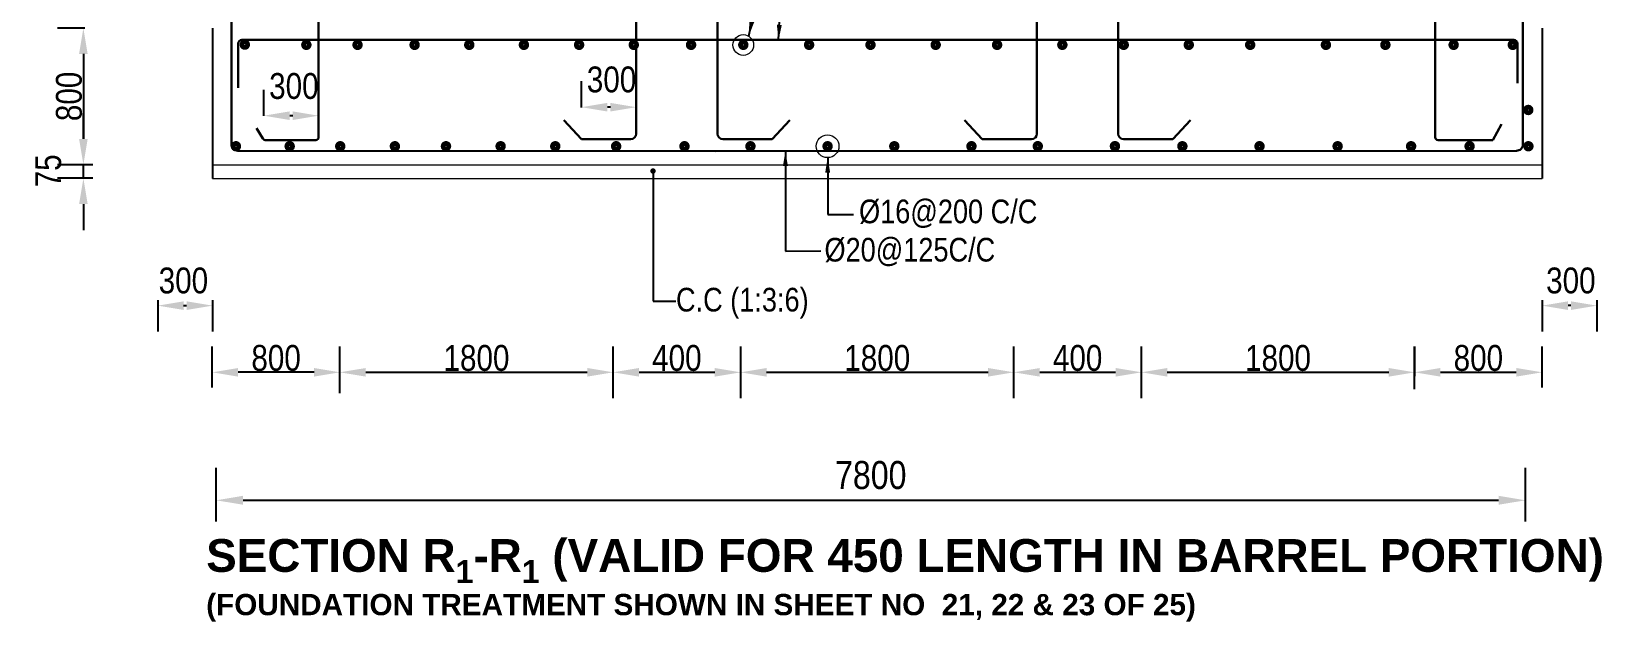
# Model space of a CAD drawing. Extents: x -119161 to 3778985, y -718511 to -30958.
# Drawn here: x 3113131 to 3127698, y -251452 to -245973 of the extents above; entities that cross this region are included whole.
import ezdxf

# ---------------------------------------------------------------- set-up
doc = ezdxf.new("R2010")
doc.units = 0
doc.header["$MEASUREMENT"] = 0
doc.layers.get('DEFPOINTS').update_dxf_attribs({"linetype": 'CONTINUOUS'})
doc.layers.add('Dim', color=7, linetype='CONTINUOUS', lineweight=9)
doc.layers.add('ROD', color=1, linetype='CONTINUOUS', lineweight=30)
doc.layers.add('LINE', color=7, linetype='CONTINUOUS')
doc.layers.add('TXT', color=7, linetype='CONTINUOUS')
doc.styles.add('ARIAL', font='ARIALN.TTF')
doc.styles.add('DIM', font='isocp3.shx')
doc.styles.add('dimText', font='ARIALN.TTF')
doc.styles.get("Standard").update_dxf_attribs({"font": 'times.ttf', "height": 250})
doc.dimstyles.new('dim n_120', dxfattribs={"dimtxt": 240, "dimasz": 240, "dimexe": 240, "dimexo": 150, "dimgap": 100, "dimtad": 2, "dimdec": 0, "dimzin": 0, "dimdsep": 46, "dimtxsty": 'DIM', "dimcen": 350, "dimclrd": 5, "dimclre": 5, "dimclrt": 7, "dimadec": 0, "dimazin": 0, "dimtfac": 1, "dimtdec": 0, "dimtmove": 0, "dimatfit": 3, "dimfxl": 240, "dimfxlon": 1, "dimtolj": 1, "dimtzin": 0, "dimarcsym": 0})
doc.dimstyles.new('dim_250', dxfattribs={"dimtxt": 500, "dimasz": 500, "dimexe": 500, "dimexo": 100, "dimgap": 150, "dimtad": 1, "dimdec": 0, "dimzin": 0, "dimdsep": 46, "dimtxsty": 'ARIAL', "dimcen": 350, "dimclrd": 5, "dimclre": 5, "dimclrt": 7, "dimadec": 0, "dimazin": 0, "dimtfac": 1, "dimtdec": 0, "dimtmove": 0, "dimatfit": 3, "dimfxl": 500, "dimfxlon": 1, "dimtolj": 1, "dimtzin": 0, "dimarcsym": 0})
doc.dimstyles.new('dim_70', dxfattribs={"dimtxt": 140, "dimasz": 140, "dimexe": 70, "dimexo": 40, "dimgap": 50, "dimtad": 1, "dimdec": 0, "dimzin": 0, "dimdsep": 46, "dimtxsty": 'ARIAL', "dimcen": 0.09, "dimclrd": 5, "dimclre": 5, "dimclrt": 7, "dimadec": 0, "dimazin": 0, "dimtfac": 1, "dimtdec": 0, "dimtmove": 0, "dimatfit": 3, "dimfxl": 1, "dimtolj": 1, "dimtzin": 0, "dimarcsym": 0})

# ---------------------------------------------------------------- blocks, each defined once
blk = doc.blocks.new('*D1085')
at = {"layer": 'DEFPOINTS', "color": 0, "lineweight": -2, "ltscale": 50}
for p in [(3126992, -250326), (3114845, -250622), (3126992, -250622)]:
    blk.add_point(p, dxfattribs=at)
at = {"layer": 'Dim', "color": 5, "lineweight": -2, "ltscale": 50}
for p, q in [((3114845, -250522), (3114845, -250026)), ((3126992, -250522), (3126992, -250026)), ((3115095, -250326), (3126742, -250326))]:
    blk.add_line(p, q, dxfattribs=at)
for points in [[(3115095, -250284), (3115095, -250367), (3114845, -250326)], [(3126742, -250284), (3126742, -250367), (3126992, -250326)]]:
    blk.add_solid(points, dxfattribs=at)
at = {"layer": 'Dim', "color": 7, "ltscale": 50, "insert": (3120918, -250093), "char_height": 260, "attachment_point": 5, "style": 'ARIAL'}
blk.add_mtext('\\A1;7800', dxfattribs=at)
blk = doc.blocks.new('*D1252')
at = {"layer": 'DEFPOINTS', "color": 0, "lineweight": -2, "ltscale": 50}
for p in [(3113613, -247211), (3113851, -247211), (3113851, -247337)]:
    blk.add_point(p, dxfattribs=at)
at = {"layer": 'Dim', "color": 5, "lineweight": -2, "ltscale": 50}
for p, q in [((3113613, -246971), (3113613, -246731)), ((3113701, -247211), (3113373, -247211)), ((3113701, -247337), (3113373, -247337)), ((3113613, -247337), (3113613, -247211)), ((3113613, -247577), (3113613, -247817))]:
    blk.add_line(p, q, dxfattribs=at)
for points in [[(3113573, -246971), (3113653, -246971), (3113613, -247211)], [(3113573, -247577), (3113653, -247577), (3113613, -247337)]]:
    blk.add_solid(points, dxfattribs=at)
at = {"layer": 'Dim', "color": 7, "ltscale": 50, "insert": (3113288, -247268), "char_height": 240, "attachment_point": 5, "rotation": 90, "style": 'dimText'}
blk.add_mtext('\\A1;75', dxfattribs=at)
blk = doc.blocks.new('*D1253')
at = {"layer": 'DEFPOINTS', "color": 0, "lineweight": -2, "ltscale": 50}
for p in [(3113777, -245943), (3113613, -247211), (3113851, -247211)]:
    blk.add_point(p, dxfattribs=at)
at = {"layer": 'Dim', "color": 5, "lineweight": -2, "ltscale": 50}
for p, q in [((3113627, -245943), (3113373, -245943)), ((3113613, -246183), (3113613, -246971)), ((3113701, -247211), (3113373, -247211))]:
    blk.add_line(p, q, dxfattribs=at)
for points in [[(3113573, -246183), (3113653, -246183), (3113613, -245943)], [(3113573, -246971), (3113653, -246971), (3113613, -247211)]]:
    blk.add_solid(points, dxfattribs=at)
at = {"layer": 'Dim', "color": 7, "ltscale": 50, "insert": (3113480, -246577), "char_height": 240, "attachment_point": 5, "rotation": 90, "style": 'dimText'}
blk.add_mtext('\\A1;800', dxfattribs=at)
blk = doc.blocks.new('*D1256')
at = {"layer": 'DEFPOINTS', "color": 0, "lineweight": -2, "ltscale": 50}
for p in [(3118235, -246677), (3118235, -246829), (3118742, -246829)]:
    blk.add_point(p, dxfattribs=at)
at = {"layer": 'Dim', "color": 5, "lineweight": -2, "ltscale": 50}
for p, q in [((3118235, -246679), (3118235, -246437)), ((3118742, -246679), (3118742, -246437)), ((3118502, -246677), (3118475, -246677))]:
    blk.add_line(p, q, dxfattribs=at)
for points in [[(3118475, -246637), (3118475, -246717), (3118235, -246677)], [(3118502, -246637), (3118502, -246717), (3118742, -246677)]]:
    blk.add_solid(points, dxfattribs=at)
at = {"layer": 'Dim', "color": 7, "ltscale": 50, "insert": (3118513, -246421), "char_height": 240, "attachment_point": 5, "style": 'dimText'}
blk.add_mtext('\\A1;300', dxfattribs=at)
blk = doc.blocks.new('*D1257')
at = {"layer": 'DEFPOINTS', "color": 0, "lineweight": -2, "ltscale": 50}
for p in [(3115288, -246756), (3115288, -246908), (3115795, -246908)]:
    blk.add_point(p, dxfattribs=at)
at = {"layer": 'Dim', "color": 5, "lineweight": -2, "ltscale": 50}
for p, q in [((3115288, -246758), (3115288, -246516)), ((3115795, -246758), (3115795, -246516)), ((3115555, -246756), (3115528, -246756))]:
    blk.add_line(p, q, dxfattribs=at)
for points in [[(3115528, -246716), (3115528, -246796), (3115288, -246756)], [(3115555, -246716), (3115555, -246796), (3115795, -246756)]]:
    blk.add_solid(points, dxfattribs=at)
at = {"layer": 'Dim', "color": 7, "ltscale": 50, "insert": (3115566, -246482), "char_height": 240, "attachment_point": 5, "style": 'dimText'}
blk.add_mtext('\\A1;300', dxfattribs=at)
blk = doc.blocks.new('*D1265')
at = {"layer": 'DEFPOINTS', "color": 0, "lineweight": -2, "ltscale": 50}
for p in [(3114303, -248317), (3114810, -248317), (3114810, -248519)]:
    blk.add_point(p, dxfattribs=at)
at = {"layer": 'Dim', "color": 5, "lineweight": -2, "ltscale": 50}
for p, q in [((3114303, -248467), (3114303, -248759)), ((3114810, -248467), (3114810, -248759)), ((3114543, -248519), (3114570, -248519))]:
    blk.add_line(p, q, dxfattribs=at)
for points in [[(3114543, -248479), (3114543, -248559), (3114303, -248519)], [(3114570, -248479), (3114570, -248559), (3114810, -248519)]]:
    blk.add_solid(points, dxfattribs=at)
at = {"layer": 'Dim', "color": 7, "ltscale": 50, "insert": (3114541, -248287), "char_height": 240, "attachment_point": 5, "style": 'dimText'}
blk.add_mtext('\\A1;300', dxfattribs=at)
blk = doc.blocks.new('*D1266')
at = {"layer": 'DEFPOINTS', "color": 0, "lineweight": -2, "ltscale": 50}
for p in [(3127147, -248317), (3127654, -248317), (3127147, -248519)]:
    blk.add_point(p, dxfattribs=at)
at = {"layer": 'Dim', "color": 5, "lineweight": -2, "ltscale": 50}
for p, q in [((3127147, -248467), (3127147, -248759)), ((3127654, -248467), (3127654, -248759)), ((3127414, -248519), (3127387, -248519))]:
    blk.add_line(p, q, dxfattribs=at)
for points in [[(3127387, -248479), (3127387, -248559), (3127147, -248519)], [(3127414, -248479), (3127414, -248559), (3127654, -248519)]]:
    blk.add_solid(points, dxfattribs=at)
at = {"layer": 'Dim', "color": 7, "ltscale": 50, "insert": (3127413, -248287), "char_height": 240, "attachment_point": 5, "style": 'dimText'}
blk.add_mtext('\\A1;300', dxfattribs=at)
blk = doc.blocks.new('*D1270')
at = {"layer": 'DEFPOINTS', "color": 0, "lineweight": -2, "ltscale": 50}
for p in [(3114809, -249138), (3114809, -249428), (3115993, -249481)]:
    blk.add_point(p, dxfattribs=at)
at = {"layer": 'Dim', "color": 5, "lineweight": -2, "ltscale": 50}
for p, q in [((3114809, -249278), (3114809, -248898)), ((3115993, -249331), (3115993, -248898)), ((3115753, -249138), (3115049, -249138))]:
    blk.add_line(p, q, dxfattribs=at)
for points in [[(3115049, -249098), (3115049, -249178), (3114809, -249138)], [(3115753, -249098), (3115753, -249178), (3115993, -249138)]]:
    blk.add_solid(points, dxfattribs=at)
at = {"layer": 'Dim', "color": 7, "ltscale": 50, "insert": (3115401, -249006), "char_height": 240, "attachment_point": 5, "style": 'dimText'}
blk.add_mtext('\\A1;800', dxfattribs=at)
blk = doc.blocks.new('*D1271')
at = {"layer": 'DEFPOINTS', "color": 0, "lineweight": -2, "ltscale": 50}
for p in [(3127147, -249138), (3125963, -249445), (3127147, -249428)]:
    blk.add_point(p, dxfattribs=at)
at = {"layer": 'Dim', "color": 5, "lineweight": -2, "ltscale": 50}
for p, q in [((3125963, -249295), (3125963, -248898)), ((3127147, -249278), (3127147, -248898)), ((3126203, -249138), (3126907, -249138))]:
    blk.add_line(p, q, dxfattribs=at)
for points in [[(3126203, -249098), (3126203, -249178), (3125963, -249138)], [(3126907, -249098), (3126907, -249178), (3127147, -249138)]]:
    blk.add_solid(points, dxfattribs=at)
at = {"layer": 'Dim', "color": 7, "ltscale": 50, "insert": (3126555, -249006), "char_height": 240, "attachment_point": 5, "style": 'dimText'}
blk.add_mtext('\\A1;800', dxfattribs=at)
blk = doc.blocks.new('*D1272')
at = {"layer": 'DEFPOINTS', "color": 0, "lineweight": -2, "ltscale": 50}
for p in [(3119711, -249138), (3118528, -249684), (3119711, -249684)]:
    blk.add_point(p, dxfattribs=at)
at = {"layer": 'Dim', "color": 5, "lineweight": -2, "ltscale": 50}
for p, q in [((3118528, -249378), (3118528, -248898)), ((3119711, -249378), (3119711, -248898)), ((3118768, -249138), (3119471, -249138))]:
    blk.add_line(p, q, dxfattribs=at)
for points in [[(3118768, -249098), (3118768, -249178), (3118528, -249138)], [(3119471, -249098), (3119471, -249178), (3119711, -249138)]]:
    blk.add_solid(points, dxfattribs=at)
at = {"layer": 'Dim', "color": 7, "ltscale": 50, "insert": (3119119, -249006), "char_height": 240, "attachment_point": 5, "style": 'dimText'}
blk.add_mtext('\\A1;400', dxfattribs=at)
blk = doc.blocks.new('*D1273')
at = {"layer": 'DEFPOINTS', "color": 0, "lineweight": -2, "ltscale": 50}
for p in [(3118528, -249138), (3118528, -249324), (3115993, -249406)]:
    blk.add_point(p, dxfattribs=at)
at = {"layer": 'Dim', "color": 5, "lineweight": -2, "ltscale": 50}
for p, q in [((3115993, -249256), (3115993, -248898)), ((3118528, -249174), (3118528, -248898)), ((3116233, -249138), (3118288, -249138))]:
    blk.add_line(p, q, dxfattribs=at)
for points in [[(3116233, -249098), (3116233, -249178), (3115993, -249138)], [(3118288, -249098), (3118288, -249178), (3118528, -249138)]]:
    blk.add_solid(points, dxfattribs=at)
at = {"layer": 'Dim', "color": 7, "ltscale": 50, "insert": (3117260, -249006), "char_height": 240, "attachment_point": 5, "style": 'dimText'}
blk.add_mtext('\\A1;1800', dxfattribs=at)
blk = doc.blocks.new('*D1274')
at = {"layer": 'DEFPOINTS', "color": 0, "lineweight": -2, "ltscale": 50}
for p in [(3123429, -249138), (3122246, -249684), (3123429, -249684)]:
    blk.add_point(p, dxfattribs=at)
at = {"layer": 'Dim', "color": 5, "lineweight": -2, "ltscale": 50}
for p, q in [((3122246, -249378), (3122246, -248898)), ((3123429, -249378), (3123429, -248898)), ((3122486, -249138), (3123189, -249138))]:
    blk.add_line(p, q, dxfattribs=at)
for points in [[(3122486, -249098), (3122486, -249178), (3122246, -249138)], [(3123189, -249098), (3123189, -249178), (3123429, -249138)]]:
    blk.add_solid(points, dxfattribs=at)
at = {"layer": 'Dim', "color": 7, "ltscale": 50, "insert": (3122837, -249006), "char_height": 240, "attachment_point": 5, "style": 'dimText'}
blk.add_mtext('\\A1;400', dxfattribs=at)
blk = doc.blocks.new('*D1275')
at = {"layer": 'DEFPOINTS', "color": 0, "lineweight": -2, "ltscale": 50}
for p in [(3122246, -249138), (3122246, -249324), (3119711, -249406)]:
    blk.add_point(p, dxfattribs=at)
at = {"layer": 'Dim', "color": 5, "lineweight": -2, "ltscale": 50}
for p, q in [((3119711, -249256), (3119711, -248898)), ((3122246, -249174), (3122246, -248898)), ((3119951, -249138), (3122006, -249138))]:
    blk.add_line(p, q, dxfattribs=at)
for points in [[(3119951, -249098), (3119951, -249178), (3119711, -249138)], [(3122006, -249098), (3122006, -249178), (3122246, -249138)]]:
    blk.add_solid(points, dxfattribs=at)
at = {"layer": 'Dim', "color": 7, "ltscale": 50, "insert": (3120978, -249006), "char_height": 240, "attachment_point": 5, "style": 'dimText'}
blk.add_mtext('\\A1;1800', dxfattribs=at)
blk = doc.blocks.new('*D1276')
at = {"layer": 'DEFPOINTS', "color": 0, "lineweight": -2, "ltscale": 50}
for p in [(3125964, -249138), (3125964, -249324), (3123429, -249406)]:
    blk.add_point(p, dxfattribs=at)
at = {"layer": 'Dim', "color": 5, "lineweight": -2, "ltscale": 50}
for p, q in [((3123429, -249256), (3123429, -248898)), ((3125964, -249174), (3125964, -248898)), ((3123669, -249138), (3125724, -249138))]:
    blk.add_line(p, q, dxfattribs=at)
for points in [[(3123669, -249098), (3123669, -249178), (3123429, -249138)], [(3125724, -249098), (3125724, -249178), (3125964, -249138)]]:
    blk.add_solid(points, dxfattribs=at)
at = {"layer": 'Dim', "color": 7, "ltscale": 50, "insert": (3124696, -249006), "char_height": 240, "attachment_point": 5, "style": 'dimText'}
blk.add_mtext('\\A1;1800', dxfattribs=at)

msp = doc.modelspace()

# ---------------------------------------------------------------- linework, layer by layer
at = {"layer": 'Dim'}
for centre, radius in [((3119735.4, -246099.7), 96.1), ((3120517.4, -247039.6), 105.5)]:
    msp.add_circle(centre, radius, dxfattribs=at)
at = {"layer": 'LINE'}
for p, q in [((3114809.6, -245943.2), (3114809.6, -247337.5)), ((3127146.7, -245943.2), (3127146.7, -247337.5))]:
    msp.add_line(p, q, dxfattribs=at)
at = {"layer": 'LINE', "lineweight": 18}
for p, q in [((3114809.6, -247210.7), (3127146.7, -247210.7)), ((3114809.6, -247337.5), (3127146.7, -247337.5))]:
    msp.add_line(p, q, dxfattribs=at)
at = {"layer": 'ROD'}
for p, q in [((3114985.7, -247022.3), (3114996.3, -235816)), ((3115795.3, -246957.3), (3115795.3, -235820.6)), ((3118741.6, -246922.9), (3118741.6, -235798.6)), ((3119495.2, -246922.9), (3119495.2, -235803.4)), ((3122459.6, -246922.9), (3122459.6, -235798.6)), ((3123213.2, -246922.9), (3123213.2, -235803.4)), ((3126155.3, -246957.3), (3126155.3, -235856.1)), ((3126968.3, -247022.3), (3126957.7, -235853.2)), ((3115049.7, -246086.9), (3115049.7, -246498.6)), ((3119480, -246053.1), (3115083.5, -246053.1)), ((3119480, -246053.1), (3126884, -246053.1)), ((3126917.8, -246086.9), (3126917.8, -246454.9)), ((3115218.1, -246871.5), (3115279.3, -246967.1)), ((3118071, -246796.3), (3118234.6, -246973.6)), ((3120165.7, -246796.3), (3120002.2, -246973.6)), ((3121789, -246796.3), (3121952.6, -246973.6)), ((3123883.7, -246796.3), (3123720.2, -246973.6)), ((3115307.8, -246982.7), (3115770, -246982.7)), ((3118234.6, -246973.6), (3118690.9, -246973.6)), ((3120002.2, -246973.6), (3119545.9, -246973.6)), ((3121952.6, -246973.6), (3122408.9, -246973.6)), ((3123720.2, -246973.6), (3123263.9, -246973.6)), ((3126690.5, -246982.7), (3126180.6, -246982.7)), ((3119480, -247084), (3115044.8, -247081.5)), ((3119480, -247084), (3126909.2, -247081.5))]:
    msp.add_line(p, q, dxfattribs=at)
at = {"layer": 'ROD', "const_width": 51.9}
for points in [[(3115131.8, -246089.4, -1), (3115089.5, -246103.5, -1)], [(3115702.8, -246091.3, -1), (3115660.5, -246105.4, -1)], [(3116177.6, -246091.3, -1), (3116135.3, -246105.4, -1)], [(3116707.3, -246091.3, -1), (3116664.9, -246105.4, -1)], [(3117171.9, -246091.3, 1), (3117214.3, -246105.4, 1)], [(3117678.9, -246091.3, 1), (3117721.2, -246105.4, 1)], [(3118191.2, -246091.3, 1), (3118233.5, -246105.4, 1)], [(3118698.2, -246091.3, 1), (3118740.5, -246105.4, 1)], [(3119272.1, -246091.3, -1.0016556), (3119229.8, -246105.4, -1.0016556)], [(3119756.6, -246091.3, -1), (3119714.3, -246105.4, -1)], [(3120367.1, -246091.3, -1), (3120324.8, -246105.4, -1)], [(3120936.7, -246091.3, -1), (3120894.3, -246105.4, -1)], [(3121541.5, -246091.3, -1), (3121499.2, -246105.4, -1)], [(3122111.1, -246091.3, -1), (3122068.8, -246105.4, -1)], [(3122716.5, -246091.3, -1), (3122674.1, -246105.4, -1)], [(3123286, -246091.3, -1), (3123243.7, -246105.4, -1)], [(3123889.6, -246091.3, -1), (3123847.3, -246105.4, -1)], [(3124459.2, -246091.3, -1), (3124416.8, -246105.4, -1)], [(3125119.3, -246091.3, 1), (3125161.7, -246105.4, 1)], [(3125671.1, -246091.3, 1), (3125713.4, -246105.4, 1)], [(3126304.4, -246091.3, 1), (3126346.7, -246105.4, 1)], [(3126853.1, -246091.3, 1), (3126895.4, -246105.4, 1)], [(3126996.8, -246695.9, 1), (3127039.2, -246710, 1)], [(3115007.1, -247032.6, 1), (3115049.4, -247046.7, 1)], [(3115548.1, -247032.6, -1), (3115505.8, -247046.7, -1)], [(3116017.3, -247032.6, -1), (3115975, -247046.7, -1)], [(3116524.3, -247032.6, -1), (3116482, -247046.7, -1)], [(3116998.3, -247032.6, -1), (3116956, -247046.7, -1)], [(3117462.9, -247032.6, 1), (3117505.2, -247046.7, 1)], [(3118012.2, -247032.6, -1), (3117969.9, -247046.7, -1)], [(3118534.7, -247032.6, 1), (3118577, -247046.7, 1)], [(3119168.7, -247032.6, 1), (3119211, -247046.7, 1)], [(3119780.5, -247032.6, 1), (3119822.8, -247046.7, 1)], [(3120538.5, -247032.6, -1), (3120496.2, -247046.7, -1)], [(3121115.2, -247032.4, 1), (3121157.5, -247046.5, 1)], [(3121873.2, -247032.4, -1), (3121830.9, -247046.5, -1)], [(3122446.5, -247031.9, 1), (3122488.8, -247046.1, 1)], [(3123204.5, -247031.9, -1), (3123162.2, -247046.1, -1)], [(3123787.7, -247032.6, 1), (3123830.1, -247046.7, 1)], [(3124545.7, -247032.6, -1), (3124503.4, -247046.7, -1)], [(3125228.2, -247032.6, 1), (3125270.5, -247046.7, 1)], [(3125909.6, -247032.6, 1), (3125951.9, -247046.7, 1)], [(3126452.3, -247032.6, 1), (3126494.6, -247046.7, 1)], [(3127040.3, -247032.6, -1), (3126998, -247046.7, -1)]]:
    msp.add_lwpolyline(points, format="xyb", close=True, dxfattribs=at)
at = {"layer": 'ROD'}
msp.add_lwpolyline([(3126769.1, -246835.6), (3126690.5, -246982.7)], dxfattribs=at)
for centre, radius, start, end in [((3115083.5, -246086.9), 33.8, 90, 180), ((3126884, -246086.9), 33.8, 0, 90), ((3115044.9, -247022.4), 59.2, 179.94562, 269.96789), ((3115307.8, -246948.9), 33.8, 212.62719, 270), ((3115770, -246957.3), 25.4, 270, 0), ((3118690.9, -246922.9), 50.7, 270, 0), ((3119545.9, -246922.9), 50.7, 180, 270), ((3122408.9, -246922.9), 50.7, 270, 0), ((3123263.9, -246922.9), 50.7, 180, 270), ((3126180.6, -246957.3), 25.4, 180, 270), ((3126909.1, -247022.4), 59.2, 270.03798, 0.05438)]:
    msp.add_arc(centre, radius, start, end, dxfattribs=at)

# ---------------------------------------------------------------- texts
at = {"layer": 'TXT', "color": 0, "char_height": 219.7, "attachment_point": 4, "style": 'ARIAL'}
for s, insert, width in [('%%C16@200 C/C', (3120809.3, -247666.5), 5997.579), ('%%C20@125C/C', (3120488.3, -248021.9), 5997.579), ('C.C (1:3:6)', (3119111.1, -248496.7), 2279.501)]:
    msp.add_mtext(s, dxfattribs=dict(at, insert=insert, width=width))
at = {"layer": 'TXT', "color": 0, "insert": (3114752.6, -251244.6), "char_height": 169, "width": 13248.689, "attachment_point": 4}
msp.add_mtext('\\A1;{\\fArial|b1|i0|c0|p34;\\H1.8x;\\C6;SECTION R\\H0.7x;\\S^ 1;\\H1.429x;-R\\H0.7x;\\S^ 1;\\H1.429x; (VALID FOR 450 LENGTH IN BARREL PORTION)\\P\\A0;\\H0.64778x;\\C7;(FOUNDATION TREATMENT SHOWN IN SHEET NO  21, 22 & 23 OF 25\\H0.99997x;) \\P\\A1;\\fArial|b0|i0|c0|p34;\\H1.1149x;\\C6;  }', dxfattribs=at)

# ---------------------------------------------------------------- dimensions: what is measured, and where the dimension line sits
at = {"layer": 'Dim', "ltscale": 50}
for base, p1, p2, angle, picture, middle in [((3113612.8, -247210.7), (3113777.4, -245943.2), (3113851.4, -247210.7), 90, '*D1253', (3113480.3, -246577)), ((3127146.6, -249138.3), (3125963.4, -249444.7), (3127146.6, -249428.1), 180, '*D1271', (3126555, -249005.8))]:
    dim = msp.add_linear_dim(base=base, p1=p1, p2=p2, angle=angle, text='800', dimstyle='dim n_120', override={"dimgap": 10, "dimtxsty": 'dimText', "dimtmove": 2}, dxfattribs=at)
    dim.commit()
    dim.dimension.update_dxf_attribs({"geometry": picture, "text_midpoint": middle})
for base, p1, p2, picture, middle in [((3115288.3, -246756.1), (3115795.3, -246907.7), (3115288.3, -246907.7), '*D1257', (3115566.3, -246481.6)), ((3118234.6, -246677.3), (3118741.6, -246828.9), (3118234.6, -246828.9), '*D1256', (3118512.8, -246421.1)), ((3114809.7, -248518.7), (3114302.6, -248317.1), (3114809.7, -248317.1), '*D1265', (3114540.7, -248287.5))]:
    dim = msp.add_linear_dim(base=base, p1=p1, p2=p2, text='300', dimstyle='dim n_120', override={"dimgap": 10, "dimtxsty": 'dimText', "dimtmove": 2}, dxfattribs=at)
    dim.commit()
    dim.dimension.update_dxf_attribs({"geometry": picture, "text_midpoint": middle, "dimtype": 160})
for base, p1, p2, angle, text, picture, middle in [((3113612.8, -247210.7), (3113851.4, -247337.5), (3113851.4, -247210.7), 270, '75', '*D1252', (3113288.3, -247267.7)), ((3127146.7, -248518.7), (3127653.7, -248317.1), (3127146.7, -248317.1), 180, '300', '*D1266', (3127413.5, -248287.5))]:
    dim = msp.add_linear_dim(base=base, p1=p1, p2=p2, angle=angle, text=text, dimstyle='dim n_120', override={"dimgap": 10, "dimtxsty": 'dimText', "dimtmove": 2}, dxfattribs=at)
    dim.commit()
    dim.dimension.update_dxf_attribs({"geometry": picture, "text_midpoint": middle, "dimtype": 160})
for base, p1, p2, text, dimstyle, override, picture, middle in [((3114809.4, -249138.3), (3115992.7, -249480.6), (3114809.4, -249428.1), '800', 'dim n_120', {"dimgap": 10, "dimtxsty": 'dimText', "dimtmove": 2}, '*D1270', (3115401.1, -249005.8)), ((3118527.7, -249138.3), (3115992.7, -249406.2), (3118527.7, -249323.7), '1800', 'dim n_120', {"dimgap": 10, "dimtxsty": 'dimText', "dimtmove": 2}, '*D1273', (3117260.2, -249005.8)), ((3119710.8, -249138.3), (3118527.7, -249683.6), (3119710.8, -249683.6), '400', 'dim n_120', {"dimgap": 10, "dimtxsty": 'dimText', "dimtmove": 2}, '*D1272', (3119119.3, -249005.8)), ((3122245.8, -249138.3), (3119710.8, -249406.2), (3122245.8, -249323.7), '1800', 'dim n_120', {"dimgap": 10, "dimtxsty": 'dimText', "dimtmove": 2}, '*D1275', (3120978.3, -249005.8)), ((3123428.9, -249138.3), (3122245.8, -249683.6), (3123428.9, -249683.6), '400', 'dim n_120', {"dimgap": 10, "dimtxsty": 'dimText', "dimtmove": 2}, '*D1274', (3122837.4, -249005.8)), ((3125963.9, -249138.3), (3123428.9, -249406.2), (3125963.9, -249323.7), '1800', 'dim n_120', {"dimgap": 10, "dimtxsty": 'dimText', "dimtmove": 2}, '*D1276', (3124696.4, -249005.8)), ((3126991.6, -250325.7), (3114845.1, -250622), (3126991.6, -250622), '7800', 'dim_250', {"dimtxt": 260, "dimasz": 250, "dimexe": 300, "dimgap": 100, "dimtmove": 2}, '*D1085', (3120918.4, -250093))]:
    dim = msp.add_linear_dim(base=base, p1=p1, p2=p2, text=text, dimstyle=dimstyle, override=override, dxfattribs=at)
    dim.commit()
    dim.dimension.update_dxf_attribs({"geometry": picture, "text_midpoint": middle})

# ---------------------------------------------------------------- leaders
at = {"layer": 'Dim'}
for points in [[(3119786, -246018.1), (3120047.3, -244763.6), (3120199.4, -244763.6)], [(3120062.5, -246053.1), (3120104.5, -245216.8), (3120224.2, -245216.8)], [(3120126.2, -247084), (3120126.2, -248013.1), (3120453.8, -248011.5)], [(3120518.2, -247145.1), (3120518.2, -247674.3), (3120757.5, -247674.3)]]:
    msp.add_leader(points, dimstyle='dim_70', dxfattribs=at)
at = {"layer": 'Dim', "ltscale": 50}
msp.add_leader([(3118897.7, -247269), (3118897.7, -248477.7), (3119110.6, -248477.7)], dimstyle='dim_70', override={"dimasz": 50, "dimgap": 20, "dimtad": 0, "dimldrblk": 'Dot'}, dxfattribs=at)

doc.saveas('drawing.dxf')
